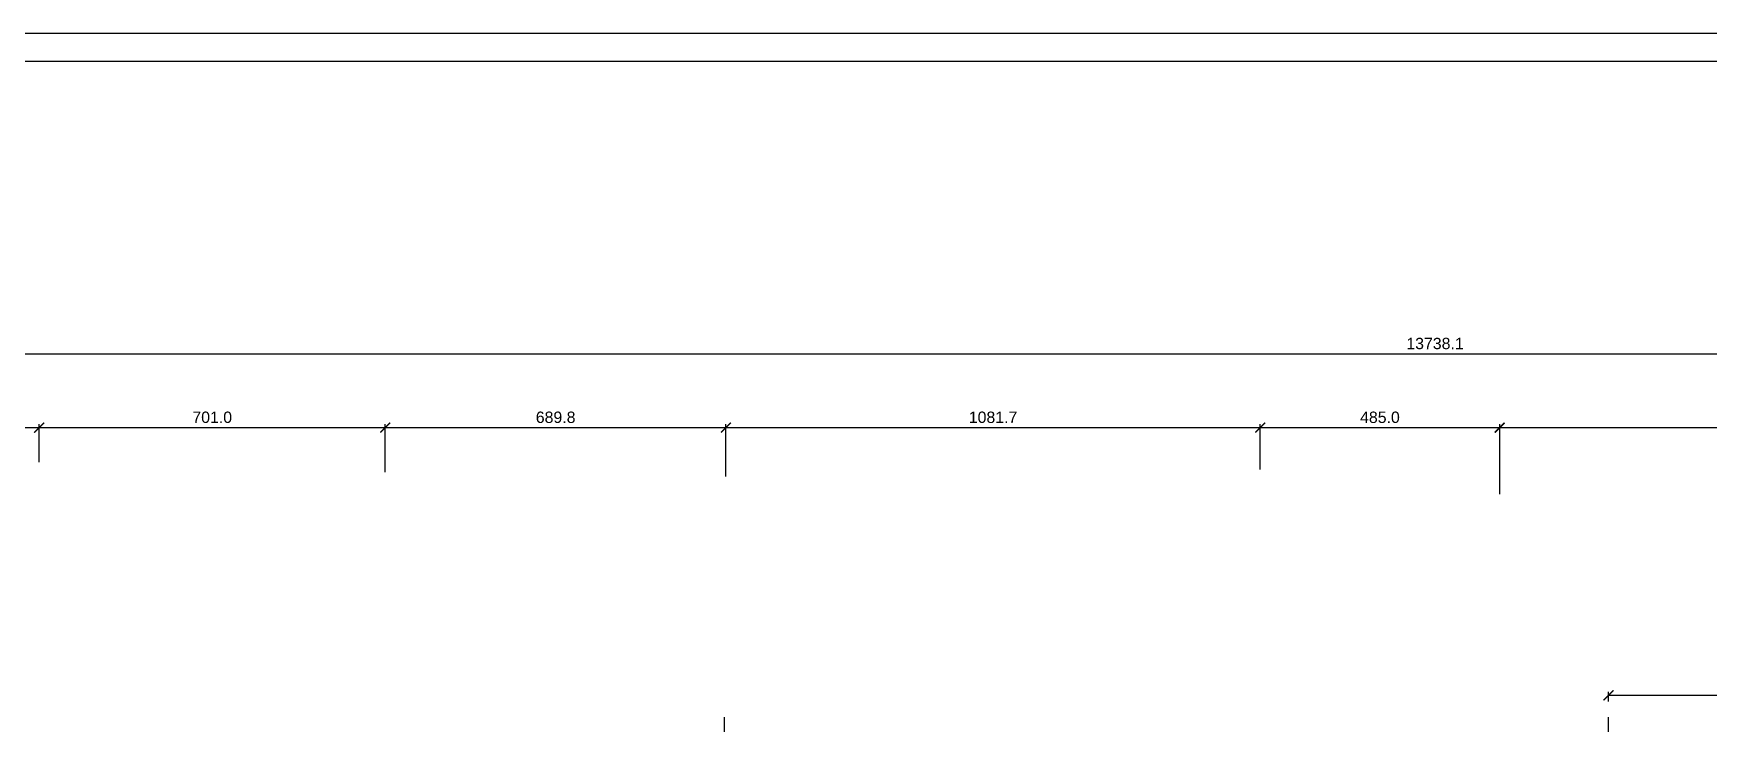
# Model space of a CAD drawing. Extents: x 53439 to 79867, y -144071 to -73305.
# Drawn here: x 64594 to 67985, y -81529 to -80131 of the extents above; entities that cross this region are included whole.
import ezdxf

# ---------------------------------------------------------------- set-up
doc = ezdxf.new("R2010")
doc.units = 0
doc.header["$LTSCALE"] = 0.1
doc.header["$MEASUREMENT"] = 0
doc.header["$PDMODE"] = 35
doc.header["$PDSIZE"] = -0.8
doc.layers.get('DEFPOINTS').update_dxf_attribs({"linetype": 'CONTINUOUS'})
for name, color, linetype in [('BOR', 200, 'CONTINUOUS'), ('BOR1', 230, 'CONTINUOUS'), ('HAT', 253, 'CONTINUOUS'), ('LAYER4', 130, 'CONTINUOUS'), ('WALL', 6, 'CONTINUOUS')]:
    doc.layers.add(name, color=color, linetype=linetype)
doc.styles.add('1MM', font='arial.ttf')
doc.dimstyles.new('KRI', dxfattribs={"dimtxt": 23, "dimasz": 20, "dimexe": 7, "dimexo": 0, "dimgap": 9, "dimtad": 1, "dimdec": 1, "dimzin": 1, "dimtxsty": '1MM', "dimblk": 'ARCHTICK', "dimcen": 0.5, "dimclrd": 252, "dimclre": 252, "dimclrt": 7, "dimaunit": 1, "dimadec": 8, "dimazin": 3, "dimtfac": 1, "dimtdec": 1, "dimtmove": 0, "dimatfit": 3})

# ---------------------------------------------------------------- blocks, each defined once
blk = doc.blocks.new('_ARCHTICK')
at = {"layer": 'WALL', "color": 0, "const_width": 0.15}
blk.add_lwpolyline([(-0.5, -0.5), (0.5, 0.5)], dxfattribs=at)
blk = doc.blocks.new('*D273')
at = {"layer": 'DEFPOINTS', "color": 0, "linetype": 'CONTINUOUS', "ltscale": 0.1}
for p in [(64604.9, -80929.7), (64102.4, -80968.6), (64604.9, -80999.8)]:
    blk.add_point(p, dxfattribs=at)
at = {"layer": 'WALL', "color": 252, "linetype": 'CONTINUOUS', "ltscale": 0.1}
for p, q in [((64102.4, -80968.6), (64102.4, -80922.7)), ((64604.9, -80999.8), (64604.9, -80922.7)), ((64102.4, -80929.7), (64604.9, -80929.7))]:
    blk.add_line(p, q, dxfattribs=at)
at = {"layer": 'WALL', "color": 252, "linetype": 'CONTINUOUS', "ltscale": 0.1, "xscale": 20, "yscale": 20, "zscale": 20, "rotation": 180}
blk.add_blockref('_ARCHTICK', (64102.4, -80929.7), dxfattribs=at)
at = {"layer": 'WALL', "color": 252, "linetype": 'CONTINUOUS', "ltscale": 0.1, "xscale": 20, "yscale": 20, "zscale": 20}
blk.add_blockref('_ARCHTICK', (64604.9, -80929.7), dxfattribs=at)
at = {"layer": 'WALL', "color": 7, "linetype": 'CONTINUOUS', "ltscale": 0.1, "insert": (64353.6, -80908.9), "char_height": 23, "attachment_point": 5, "style": '1MM'}
blk.add_mtext('502.5', dxfattribs=at)
blk = doc.blocks.new('*D274')
at = {"layer": 'DEFPOINTS', "color": 0, "linetype": 'CONTINUOUS', "ltscale": 0.1}
for p in [(65305.9, -80929.7), (64604.9, -80999.8), (65305.9, -81019.7)]:
    blk.add_point(p, dxfattribs=at)
at = {"layer": 'WALL', "color": 252, "linetype": 'CONTINUOUS', "ltscale": 0.1}
for p, q in [((64604.9, -80999.8), (64604.9, -80922.7)), ((65305.9, -81019.7), (65305.9, -80922.7)), ((64604.9, -80929.7), (65305.9, -80929.7))]:
    blk.add_line(p, q, dxfattribs=at)
at = {"layer": 'WALL', "color": 252, "linetype": 'CONTINUOUS', "ltscale": 0.1, "xscale": 20, "yscale": 20, "zscale": 20, "rotation": 180}
blk.add_blockref('_ARCHTICK', (64604.9, -80929.7), dxfattribs=at)
at = {"layer": 'WALL', "color": 252, "linetype": 'CONTINUOUS', "ltscale": 0.1, "xscale": 20, "yscale": 20, "zscale": 20}
blk.add_blockref('_ARCHTICK', (65305.9, -80929.7), dxfattribs=at)
at = {"layer": 'WALL', "color": 7, "linetype": 'CONTINUOUS', "ltscale": 0.1, "insert": (64955.4, -80908.9), "char_height": 23, "attachment_point": 5, "style": '1MM'}
blk.add_mtext('701.0', dxfattribs=at)
blk = doc.blocks.new('*D275')
at = {"layer": 'DEFPOINTS', "color": 0, "linetype": 'CONTINUOUS', "ltscale": 0.1}
for p in [(65995.7, -80929.7), (65305.9, -81019.7), (65995.7, -81028.9)]:
    blk.add_point(p, dxfattribs=at)
at = {"layer": 'WALL', "color": 252, "linetype": 'CONTINUOUS', "ltscale": 0.1}
for p, q in [((65305.9, -81019.7), (65305.9, -80922.7)), ((65995.7, -81028.9), (65995.7, -80922.7)), ((65305.9, -80929.7), (65995.7, -80929.7))]:
    blk.add_line(p, q, dxfattribs=at)
at = {"layer": 'WALL', "color": 252, "linetype": 'CONTINUOUS', "ltscale": 0.1, "xscale": 20, "yscale": 20, "zscale": 20, "rotation": 180}
blk.add_blockref('_ARCHTICK', (65305.9, -80929.7), dxfattribs=at)
at = {"layer": 'WALL', "color": 252, "linetype": 'CONTINUOUS', "ltscale": 0.1, "xscale": 20, "yscale": 20, "zscale": 20}
blk.add_blockref('_ARCHTICK', (65995.7, -80929.7), dxfattribs=at)
at = {"layer": 'WALL', "color": 7, "linetype": 'CONTINUOUS', "ltscale": 0.1, "insert": (65650.8, -80908.9), "char_height": 23, "attachment_point": 5, "style": '1MM'}
blk.add_mtext('689.8', dxfattribs=at)
blk = doc.blocks.new('*D276')
at = {"layer": 'DEFPOINTS', "color": 0, "linetype": 'CONTINUOUS', "ltscale": 0.1}
for p in [(67077.4, -80929.7), (67077.4, -81014.3), (65995.7, -81028.9)]:
    blk.add_point(p, dxfattribs=at)
at = {"layer": 'WALL', "color": 252, "linetype": 'CONTINUOUS', "ltscale": 0.1}
for p, q in [((65995.7, -81028.9), (65995.7, -80922.7)), ((67077.4, -81014.3), (67077.4, -80922.7)), ((65995.7, -80929.7), (67077.4, -80929.7))]:
    blk.add_line(p, q, dxfattribs=at)
at = {"layer": 'WALL', "color": 252, "linetype": 'CONTINUOUS', "ltscale": 0.1, "xscale": 20, "yscale": 20, "zscale": 20, "rotation": 180}
blk.add_blockref('_ARCHTICK', (65995.7, -80929.7), dxfattribs=at)
at = {"layer": 'WALL', "color": 252, "linetype": 'CONTINUOUS', "ltscale": 0.1, "xscale": 20, "yscale": 20, "zscale": 20}
blk.add_blockref('_ARCHTICK', (67077.4, -80929.7), dxfattribs=at)
at = {"layer": 'WALL', "color": 7, "linetype": 'CONTINUOUS', "ltscale": 0.1, "insert": (66536.5, -80908.9), "char_height": 23, "attachment_point": 5, "style": '1MM'}
blk.add_mtext('1081.7', dxfattribs=at)
blk = doc.blocks.new('*D277')
at = {"layer": 'DEFPOINTS', "color": 0, "linetype": 'CONTINUOUS', "ltscale": 0.1}
for p in [(67562.4, -80929.7), (67077.4, -81014.3), (67562.4, -81064.7)]:
    blk.add_point(p, dxfattribs=at)
at = {"layer": 'WALL', "color": 252, "linetype": 'CONTINUOUS', "ltscale": 0.1}
for p, q in [((67077.4, -81014.3), (67077.4, -80922.7)), ((67562.4, -81064.7), (67562.4, -80922.7)), ((67077.4, -80929.7), (67562.4, -80929.7))]:
    blk.add_line(p, q, dxfattribs=at)
at = {"layer": 'WALL', "color": 252, "linetype": 'CONTINUOUS', "ltscale": 0.1, "xscale": 20, "yscale": 20, "zscale": 20, "rotation": 180}
blk.add_blockref('_ARCHTICK', (67077.4, -80929.7), dxfattribs=at)
at = {"layer": 'WALL', "color": 252, "linetype": 'CONTINUOUS', "ltscale": 0.1, "xscale": 20, "yscale": 20, "zscale": 20}
blk.add_blockref('_ARCHTICK', (67562.4, -80929.7), dxfattribs=at)
at = {"layer": 'WALL', "color": 7, "linetype": 'CONTINUOUS', "ltscale": 0.1, "insert": (67319.9, -80908.9), "char_height": 23, "attachment_point": 5, "style": '1MM'}
blk.add_mtext('485.0', dxfattribs=at)
blk = doc.blocks.new('*D278')
at = {"layer": 'DEFPOINTS', "color": 0, "linetype": 'CONTINUOUS', "ltscale": 0.1}
for p in [(68762.4, -80929.7), (67562.4, -81064.7), (68762.4, -81085.9)]:
    blk.add_point(p, dxfattribs=at)
at = {"layer": 'WALL', "color": 252, "linetype": 'CONTINUOUS', "ltscale": 0.1}
for p, q in [((67562.4, -81064.7), (67562.4, -80922.7)), ((68762.4, -81085.9), (68762.4, -80922.7)), ((67562.4, -80929.7), (68762.4, -80929.7))]:
    blk.add_line(p, q, dxfattribs=at)
at = {"layer": 'WALL', "color": 252, "linetype": 'CONTINUOUS', "ltscale": 0.1, "xscale": 20, "yscale": 20, "zscale": 20, "rotation": 180}
blk.add_blockref('_ARCHTICK', (67562.4, -80929.7), dxfattribs=at)
at = {"layer": 'WALL', "color": 252, "linetype": 'CONTINUOUS', "ltscale": 0.1, "xscale": 20, "yscale": 20, "zscale": 20}
blk.add_blockref('_ARCHTICK', (68762.4, -80929.7), dxfattribs=at)
at = {"layer": 'WALL', "color": 7, "linetype": 'CONTINUOUS', "ltscale": 0.1, "insert": (68162.4, -80908.9), "char_height": 23, "attachment_point": 5, "style": '1MM'}
blk.add_mtext('1200.0', dxfattribs=at)
blk = doc.blocks.new('*D285')
at = {"layer": 'DEFPOINTS', "color": 0, "linetype": 'CONTINUOUS', "ltscale": 0.1}
for p in [(74300.5, -80780.1), (60562.4, -80846.3), (74300.5, -80846.3, 0)]:
    blk.add_point(p, dxfattribs=at)
at = {"layer": 'WALL', "color": 252, "linetype": 'CONTINUOUS', "ltscale": 0.1}
for p, q in [((60562.4, -80846.3), (60562.4, -80773.1)), ((60562.4, -80780.1), (74300.5, -80780.1)), ((74300.5, -80846.3), (74300.5, -80773.1))]:
    blk.add_line(p, q, dxfattribs=at)
at = {"layer": 'WALL', "color": 252, "linetype": 'CONTINUOUS', "ltscale": 0.1, "xscale": 20, "yscale": 20, "zscale": 20, "rotation": 180}
blk.add_blockref('_ARCHTICK', (60562.4, -80780.1), dxfattribs=at)
at = {"layer": 'WALL', "color": 252, "linetype": 'CONTINUOUS', "ltscale": 0.1, "xscale": 20, "yscale": 20, "zscale": 20}
blk.add_blockref('_ARCHTICK', (74300.5, -80780.1), dxfattribs=at)
at = {"layer": 'WALL', "color": 7, "linetype": 'CONTINUOUS', "ltscale": 0.1, "insert": (67431.4, -80759.4), "char_height": 23, "attachment_point": 5, "style": '1MM'}
blk.add_mtext('13738.1', dxfattribs=at)
blk = doc.blocks.new('*D336')
at = {"layer": 'DEFPOINTS', "color": 0, "linetype": 'CONTINUOUS', "ltscale": 0.1}
for p in [(67782.7, -81484.8), (68542.7, -81472.3), (68542.7, -81484.8)]:
    blk.add_point(p, dxfattribs=at)
at = {"layer": 'HAT', "color": 252, "ltscale": 0.1}
for p, q in [((67782.7, -81484.8), (67782.7, -81465.3)), ((68542.7, -81484.8), (68542.7, -81465.3)), ((67782.7, -81472.3), (68542.7, -81472.3))]:
    blk.add_line(p, q, dxfattribs=at)
at = {"layer": 'HAT', "color": 252, "linetype": 'CONTINUOUS', "ltscale": 0.1, "xscale": 20, "yscale": 20, "zscale": 20, "rotation": 180}
blk.add_blockref('_ARCHTICK', (67782.7, -81472.3), dxfattribs=at)
at = {"layer": 'HAT', "color": 252, "linetype": 'CONTINUOUS', "ltscale": 0.1, "xscale": 20, "yscale": 20, "zscale": 20}
blk.add_blockref('_ARCHTICK', (68542.7, -81472.3), dxfattribs=at)
at = {"layer": 'HAT', "color": 7, "linetype": 'CONTINUOUS', "ltscale": 0.1, "insert": (68162.7, -81451.6), "char_height": 23, "attachment_point": 5, "style": '1MM'}
blk.add_mtext('760.0', dxfattribs=at)

msp = doc.modelspace()

# ---------------------------------------------------------------- linework, layer by layer
at = {"layer": 'BOR'}
msp.add_lwpolyline([(75675.95, -80187.4), (59468.14, -80187.4), (59468.14, -88378.68), (75675.95, -88378.68)], close=True, dxfattribs=at)
at = {"layer": 'BOR1'}
msp.add_lwpolyline([(75732.48, -80130.87), (59411.61, -80130.87), (59411.61, -88435.21), (75732.48, -88435.21)], close=True, dxfattribs=at)
at = {"layer": 'LAYER4', "linetype": 'CONTINUOUS', "ltscale": 0.1}
for p, q in [((65992.39, -81800.94, 0), (65992.39, -81516.57, 0)), ((67782.66, -81800.94, 0), (67782.66, -81516.57, 0))]:
    msp.add_line(p, q, dxfattribs=at)

# ---------------------------------------------------------------- dimensions: what is measured, and where the dimension line sits
at = {"layer": 'HAT', "color": 5, "linetype": 'CONTINUOUS', "ltscale": 0.1}
dim = msp.add_linear_dim(base=(68542.66, -81472.33), p1=(67782.66, -81484.84), p2=(68542.66, -81484.84), dimstyle='KRI', override={"dimfxl": 0}, dxfattribs=at)
dim.commit()
dim.dimension.update_dxf_attribs({"geometry": '*D336', "text_midpoint": (68162.66, -81451.59)})
at = {"layer": 'WALL', "linetype": 'CONTINUOUS', "ltscale": 0.1}
dim = msp.add_linear_dim(base=(74300.51, -80780.13), p1=(60562.39, -80846.3), p2=(74300.51, -80846.3, 0), dimstyle='KRI', dxfattribs=at)
dim.commit()
dim.dimension.update_dxf_attribs({"geometry": '*D285', "text_midpoint": (67431.45, -80759.37)})
for base, p1, p2, picture, middle in [((64604.89, -80929.66), (64102.39, -80968.57), (64604.89, -80999.82), '*D273', (64353.64, -80908.92)), ((65305.89, -80929.66), (64604.89, -80999.82), (65305.89, -81019.73), '*D274', (64955.39, -80908.92)), ((65995.65, -80929.66), (65305.89, -81019.73), (65995.65, -81028.92), '*D275', (65650.77, -80908.92)), ((67077.39, -80929.66), (65995.65, -81028.92), (67077.39, -81014.26), '*D276', (66536.52, -80908.92)), ((67562.38, -80929.66), (67077.39, -81014.26), (67562.38, -81064.74), '*D277', (67319.88, -80908.92)), ((68762.38, -80929.66), (67562.38, -81064.74), (68762.38, -81085.92), '*D278', (68162.38, -80908.92))]:
    dim = msp.add_linear_dim(base=base, p1=p1, p2=p2, dimstyle='KRI', override={"dimtmove": 1}, dxfattribs=at)
    dim.commit()
    dim.dimension.update_dxf_attribs({"geometry": picture, "text_midpoint": middle})

doc.saveas('drawing.dxf')
